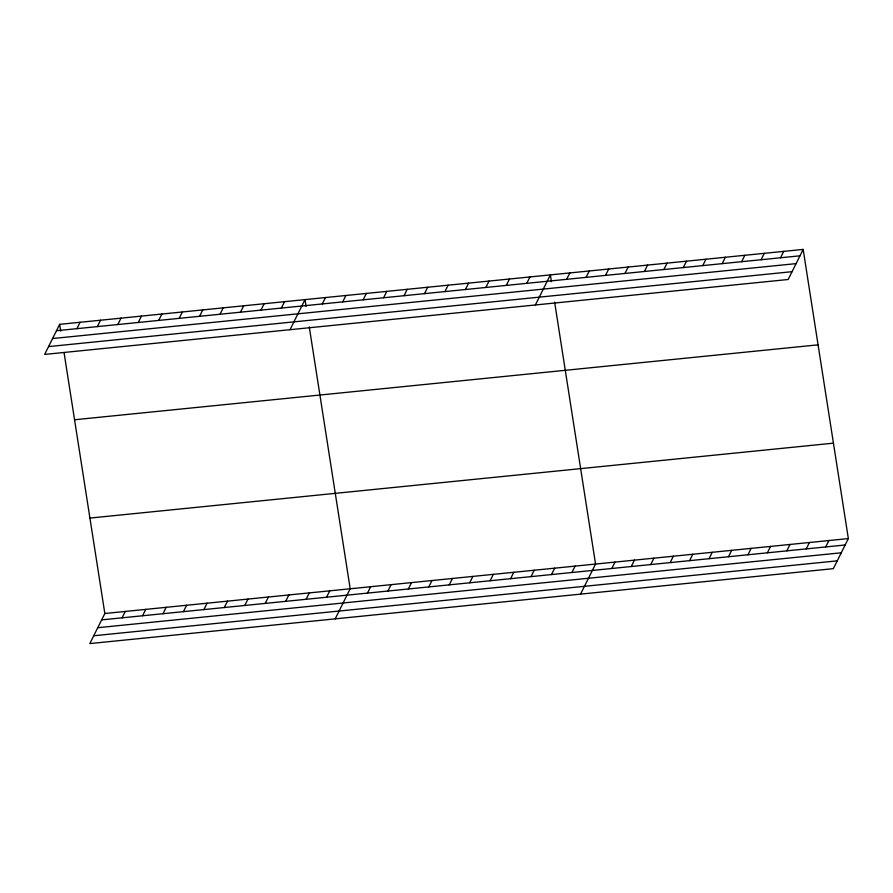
<?xml version="1.0" encoding="UTF-8"?>
<svg xmlns="http://www.w3.org/2000/svg" width="893" height="893" viewBox="0 0 893 893"><rect width="100%" height="100%" fill="white"/><g stroke="black" fill="none" stroke-linecap="round" stroke-linejoin="round"><path stroke-width="1.34" d="M59.652 324.338L44.65 354.421L788.162 279.498L803.164 249.415L59.652 324.338L60.713 331.147M76.91 328.669L80.091 322.273M97.359 326.604L100.541 320.219M117.798 324.55L120.99 318.154M138.248 322.485L141.44 316.1M158.697 320.431L161.879 314.035M179.147 318.366L182.328 311.97M199.585 316.301L202.778 309.916M220.035 314.247L223.217 307.851M240.485 312.182L243.666 305.797M64.117 352.958L104.838 613.502L89.836 643.585L833.348 568.662L848.35 538.579L803.164 249.415M260.923 310.128L264.116 303.732M122.095 617.833L125.277 611.437M281.373 308.063L284.566 301.678M142.545 615.768L145.726 609.383M290.013 329.696L305.004 299.613L306.076 306.433M162.984 613.714L166.176 607.318M322.273 303.944L325.454 297.559M183.433 611.649L186.626 605.253M342.711 301.879L345.904 295.494M203.883 609.584L207.064 603.199M363.161 299.825L366.353 293.429M224.333 607.53L227.514 601.134M383.61 297.76L386.792 291.375M244.771 605.465L247.964 599.08M404.06 295.706L407.241 289.31M265.221 603.411L268.402 597.015M424.499 293.641L427.691 287.256M285.671 601.346L288.852 594.961M444.948 291.587L448.141 285.191M306.109 599.292L309.302 592.896M465.398 289.522L468.579 283.137M326.559 597.227L329.751 590.831M485.848 287.468L489.029 281.072M335.199 618.86L350.19 588.777L309.268 326.883M506.286 285.403L509.479 279.007M367.458 593.108L370.64 586.712M526.736 283.338L529.917 276.953M387.897 591.043L391.089 584.658M535.376 304.971L550.367 274.888L551.439 281.708M408.347 588.989L411.539 582.593M566.631 279.319L569.812 272.934M428.796 586.924L431.978 580.539M586.076 277.366L589.257 270.97M449.246 584.87L452.427 578.474M605.521 275.401L608.702 269.016M469.685 582.805L472.877 576.42M624.966 273.448L628.147 267.052M490.134 580.74L493.327 574.355M644.411 271.483L647.592 265.098M663.856 269.53L667.049 263.134M510.584 578.686L513.765 572.29M683.301 267.565L686.494 261.18M531.034 576.621L534.215 570.236M702.746 265.612L705.939 259.216M551.472 574.567L554.665 568.171M722.191 263.647L725.384 257.262M571.922 572.502L575.103 566.117M741.636 261.694L744.829 255.298M580.562 594.135L595.553 564.052L554.631 302.158M761.082 259.729L764.274 253.333M611.817 568.484L614.998 562.099M780.527 257.764L783.719 251.379M631.262 566.53L634.443 560.134M650.707 564.566L653.888 558.181M670.152 562.612L673.333 556.216M689.597 560.648L692.778 554.252M709.042 558.683L712.234 552.298M728.487 556.73L731.68 550.334M747.932 554.765L751.125 548.38M767.377 552.812L770.57 546.416M786.822 550.847L790.015 544.462M806.267 548.894L809.46 542.497M825.712 546.929L828.905 540.544M56.46 330.723L799.983 255.811M52.564 338.547L796.076 263.625M48.546 346.596L792.069 271.684M74.554 419.755L818.077 344.843M89.925 518.074L833.437 443.162M104.838 613.502L848.35 538.579M101.646 619.887L845.169 544.976M97.75 627.712L841.262 552.789M93.732 635.76L837.254 560.849"/></g></svg>
